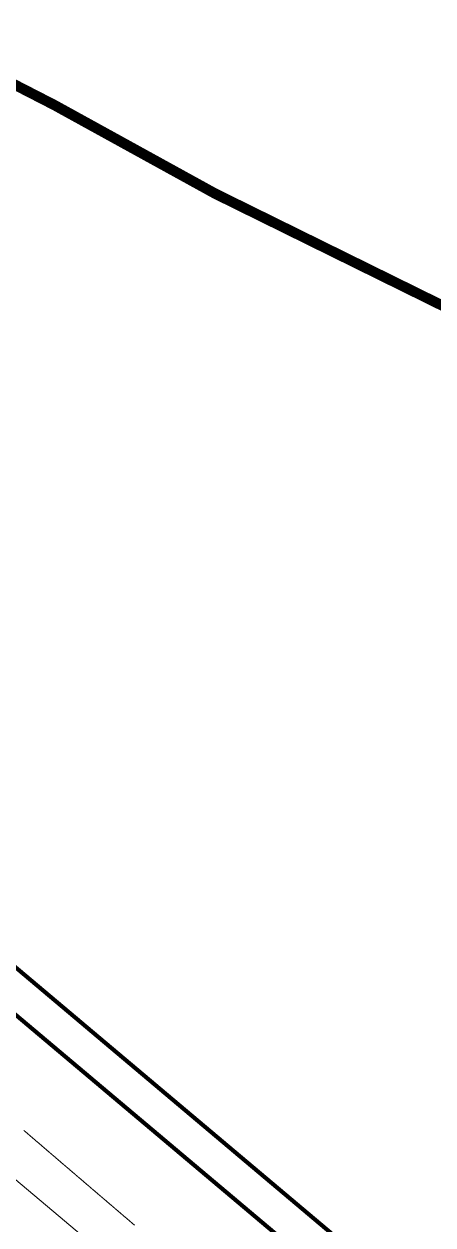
# Model space of a CAD drawing. Extents: x 174934 to 192674, y 648863 to 672607.
# Drawn here: x 181520 to 181718, y 659888 to 660467 of the extents above; entities that cross this region are included whole.
import ezdxf

# ---------------------------------------------------------------- set-up
doc = ezdxf.new("R2010")
doc.units = 0
doc.linetypes.add('KB', pattern=[11, 7, -1.5, 1, -1.5])
doc.linetypes.add('Under', pattern=[19.5, 7, -1.5, 7, -1.5, 1, -1.5])
for name, color, linetype, lineweight in [('lishiput', 1, 'KB', 0), ('pbitul', 14, 'Continuous', 0), ('pmisunder', 202, 'Under', 0)]:
    doc.layers.add(name, color=color, linetype=linetype, lineweight=lineweight)

msp = doc.modelspace()

# ---------------------------------------------------------------- linework, layer by layer
at = {"layer": 'lishiput', "color": 164, "linetype": 'KB', "lineweight": 0, "ltscale": 5, "const_width": 5, "flags": 128}
msp.add_lwpolyline([(179255.68, 660640.72), (179266.56, 660655.12), (179267.36, 660654.52), (179302.75, 660701.38), (179433.11, 660881.25), (179496.77, 660970.88), (179772.92, 661354), (179884.52, 661510.44), (179928.36, 661574.31), (179958.36, 661572.75), (179979.63, 661572.5), (180008.03, 661570.44), (180063.09, 661560.31), (180095.72, 661550.88), (180124.43, 661540.37), (180136.39, 661554.63), (180142.42, 661568.88), (180141.97, 661561.9), (180144.08, 661528.25), (180148.2, 661525.88), (180157.86, 661525.19), (180156.06, 661513.6), (180168.09, 661494.13), (180173.61, 661477.13), (180161.53, 661447.25), (180156.58, 661418.88), (180155.95, 661407.5), (180159.58, 661388.06), (180172.93, 661365.41), (180192.38, 661360.88), (180215.33, 661366.06), (180255.31, 661379.44), (180268.66, 661380.38), (180285.64, 661371.88), (180297.84, 661358.88), (180302.14, 661340.06), (180295.8, 661324), (180278.89, 661298.88), (180273.67, 661282.56), (180266.53, 661250.44), (180261.42, 661222.31), (180255.67, 661197.94), (180258.72, 661180.13), (180270.48, 661165.75), (180280.84, 661161.31), (180294.03, 661154.25), (180299.3, 661137.56), (180264.8, 661073.94), (180261.17, 661054.19), (180262.03, 661036.38), (180267.17, 661018.06), (180274.28, 661014.31), (180309.44, 661011.13), (180356.63, 661008.25), (180345.19, 660981.06), (180393.38, 660977.02), (180479.23, 660925.95), (180711.14, 660856.15), (180828.06, 660833.69), (180955.1, 660795.49), (181070.25, 660737.85), (181146.69, 660688.42), (181319.83, 660567.1), (181404.02, 660502.31), (181495.25, 660448.75), (181534.99, 660428.35), (181612.56, 660385.66), (181772.2, 660307.03), (181949.99, 660211.64), (182022.81, 660462.81), (181977.69, 660478.19), (182004.27, 660563.18), (182022.16, 660552.38), (182039.72, 660544.63), (182051.58, 660606.88), (182084.7, 660690.38), (182100.58, 660736.44), (182132.25, 660834.81), (182178.48, 660991.71), (182188.19, 660988.88), (182238.97, 660970.56), (182280.06, 660956), (182320.72, 660941.5), (182355.83, 660929.13), (182391.66, 660916.69), (182410.63, 660909.44), (182417.23, 660909.19), (182421.42, 660909.94), (182425.14, 660912), (182428.66, 660916.44), (182445.28, 660965.38), (182448.84, 660976.56), (182450.86, 660982.38), (182475.67, 661059.19), (182484.66, 661085.69), (182499.05, 661131.5), (182507.61, 661155.75), (182516.36, 661183), (182529.25, 661224.56), (182531.77, 661230.94), (182551.52, 661293.75), (182555.75, 661304.44), (182557.27, 661310.25), (182563.49, 661329.74), (182528.25, 661335.69), (182509.42, 661338.98), (182509.6, 661340.45), (182549.94, 661515.57), (182565.86, 661599.5), (182574.32, 661679.56), (182576.4, 661743.16), (182572.17, 661963.56), (182571, 661983.63), (182568.66, 662003.7), (182564.67, 662023.63), (182559.17, 662043.75), (182552.47, 662063), (182536.08, 662100.81), (182500.22, 662172.61), (182476.25, 662212.88), (182438.26, 662269.06), (182409.89, 662307.56), (182384.84, 662337.38), (182350.53, 662375.13), (182301.02, 662424.02), (182278.41, 662444.63), (182236.31, 662478.99), (182256.39, 662515.3), (182283.97, 662569.63), (182297.16, 662593), (182318.37, 662658.79), (182353.96, 662791.93), (182370.55, 662885.62)], dxfattribs=at)
at = {"layer": 'pbitul', "flags": 128}
for points in [[(181043.5, 660308.5), (181159.04, 660213.99), (181212.25, 660167.75), (181262.16, 660125.38), (181354.31, 660046.5), (181418.13, 659992.25), (181519.44, 659907.34), (181615.47, 659826.56)], [(181573.61, 659888.16), (181573.53, 659888.22), (181573.45, 659888.29), (181573.38, 659888.35), (181573.3, 659888.42), (181573.23, 659888.48), (181573.15, 659888.55), (181573.07, 659888.61), (181573, 659888.68), (181572.92, 659888.74), (181572.85, 659888.8), (181572.77, 659888.87), (181572.69, 659888.93), (181572.62, 659889), (181572.54, 659889.06), (181572.47, 659889.13), (181572.39, 659889.19), (181572.31, 659889.26), (181572.24, 659889.32), (181572.16, 659889.39), (181572.08, 659889.45), (181572.01, 659889.52), (181571.93, 659889.58), (181571.86, 659889.65), (181571.78, 659889.71), (181571.7, 659889.78), (181571.63, 659889.84), (181571.55, 659889.91), (181571.48, 659889.97), (181571.4, 659890.04), (181571.32, 659890.1), (181571.25, 659890.17), (181571.17, 659890.23), (181571.1, 659890.3), (181571.02, 659890.36), (181570.94, 659890.43), (181570.87, 659890.49), (181570.79, 659890.56), (181570.72, 659890.62), (181570.64, 659890.69), (181570.56, 659890.75), (181570.49, 659890.82), (181570.41, 659890.88), (181570.33, 659890.95), (181570.26, 659891.01), (181570.18, 659891.08), (181570.11, 659891.14), (181570.03, 659891.21), (181569.95, 659891.27), (181569.88, 659891.34), (181569.8, 659891.4), (181569.73, 659891.47), (181569.65, 659891.53), (181569.57, 659891.6), (181569.5, 659891.66), (181569.42, 659891.72), (181569.35, 659891.79), (181569.27, 659891.85), (181569.19, 659891.92), (181569.12, 659891.98), (181569.04, 659892.05), (181568.97, 659892.11), (181568.89, 659892.18), (181568.81, 659892.24), (181568.74, 659892.31), (181568.66, 659892.37), (181568.58, 659892.44), (181568.51, 659892.5), (181568.43, 659892.57), (181568.36, 659892.63), (181568.28, 659892.7), (181568.2, 659892.76), (181568.13, 659892.83), (181568.05, 659892.89), (181567.98, 659892.96), (181567.9, 659893.02), (181567.82, 659893.09), (181567.75, 659893.15), (181567.67, 659893.22), (181567.6, 659893.28), (181567.52, 659893.35), (181567.44, 659893.41), (181567.37, 659893.48), (181567.29, 659893.54), (181567.22, 659893.61), (181567.14, 659893.67), (181567.06, 659893.74), (181566.99, 659893.8), (181566.91, 659893.87), (181566.84, 659893.93), (181566.76, 659894), (181566.68, 659894.06), (181566.61, 659894.13), (181566.53, 659894.19), (181566.45, 659894.26), (181566.38, 659894.32), (181566.3, 659894.39), (181566.23, 659894.45), (181566.15, 659894.52), (181566.07, 659894.58), (181566, 659894.65), (181565.92, 659894.71), (181565.85, 659894.78), (181565.77, 659894.84), (181565.69, 659894.91), (181565.62, 659894.97), (181565.54, 659895.04), (181565.47, 659895.1), (181565.39, 659895.17), (181565.31, 659895.23), (181565.24, 659895.3), (181565.16, 659895.36), (181565.09, 659895.42), (181565.01, 659895.49), (181564.93, 659895.55), (181564.86, 659895.62), (181564.78, 659895.68), (181564.71, 659895.75), (181564.63, 659895.81), (181564.55, 659895.88), (181564.48, 659895.94), (181564.4, 659896.01), (181564.33, 659896.07), (181564.25, 659896.14), (181564.17, 659896.2), (181564.1, 659896.27), (181564.02, 659896.33), (181563.94, 659896.4), (181563.87, 659896.46), (181563.79, 659896.53), (181563.72, 659896.59), (181563.64, 659896.66), (181563.56, 659896.72), (181563.49, 659896.79), (181563.41, 659896.85), (181563.34, 659896.92), (181563.26, 659896.98), (181563.18, 659897.05), (181563.11, 659897.11), (181563.03, 659897.18), (181562.96, 659897.24), (181562.88, 659897.31), (181562.8, 659897.37), (181562.73, 659897.44), (181562.65, 659897.5), (181562.58, 659897.57), (181562.5, 659897.63), (181562.42, 659897.7), (181562.35, 659897.76), (181562.27, 659897.83), (181562.2, 659897.89), (181562.12, 659897.96), (181562.04, 659898.02), (181561.97, 659898.09), (181561.89, 659898.15), (181561.82, 659898.22), (181561.74, 659898.28), (181561.66, 659898.35), (181561.59, 659898.41), (181561.51, 659898.48), (181561.44, 659898.54), (181561.36, 659898.61), (181561.28, 659898.67), (181561.21, 659898.74), (181561.13, 659898.8), (181561.05, 659898.87), (181560.98, 659898.93), (181560.9, 659899), (181560.83, 659899.06), (181560.75, 659899.13), (181560.67, 659899.19), (181560.6, 659899.26), (181560.52, 659899.32), (181560.45, 659899.39), (181560.37, 659899.45), (181560.29, 659899.52), (181560.22, 659899.58), (181560.14, 659899.65), (181560.07, 659899.71), (181559.99, 659899.78), (181559.91, 659899.84), (181559.84, 659899.91), (181559.76, 659899.97), (181559.69, 659900.04), (181559.61, 659900.1), (181559.53, 659900.16), (181559.46, 659900.23), (181559.38, 659900.29), (181559.31, 659900.36), (181559.23, 659900.42), (181559.15, 659900.49), (181559.08, 659900.55), (181559, 659900.62), (181558.93, 659900.68), (181558.85, 659900.75), (181558.77, 659900.81), (181558.7, 659900.88), (181558.62, 659900.94), (181558.55, 659901.01), (181558.47, 659901.07), (181558.39, 659901.14), (181558.32, 659901.2), (181558.24, 659901.27), (181558.17, 659901.33), (181558.09, 659901.4), (181558.01, 659901.46), (181557.94, 659901.53), (181557.86, 659901.59), (181557.79, 659901.66), (181557.71, 659901.72), (181557.63, 659901.79), (181557.56, 659901.85), (181557.48, 659901.92), (181557.4, 659901.98), (181557.33, 659902.05), (181557.25, 659902.11), (181557.18, 659902.18), (181557.1, 659902.24), (181557.02, 659902.31), (181556.95, 659902.37), (181556.87, 659902.44), (181556.8, 659902.5), (181556.72, 659902.57), (181556.64, 659902.63), (181556.57, 659902.7), (181556.49, 659902.76), (181556.42, 659902.83), (181556.34, 659902.89), (181556.26, 659902.96), (181556.19, 659903.02), (181556.11, 659903.09), (181556.04, 659903.15), (181555.96, 659903.22), (181555.88, 659903.28), (181555.81, 659903.35), (181555.73, 659903.41), (181555.66, 659903.48), (181555.58, 659903.54), (181555.5, 659903.61), (181555.43, 659903.67), (181555.35, 659903.74), (181555.28, 659903.8), (181555.2, 659903.87), (181555.12, 659903.93), (181555.05, 659904), (181554.97, 659904.06), (181554.9, 659904.13), (181554.82, 659904.19), (181554.74, 659904.26), (181554.67, 659904.32), (181554.59, 659904.39), (181554.52, 659904.45), (181554.44, 659904.52), (181554.36, 659904.58), (181554.29, 659904.65), (181554.21, 659904.71), (181554.14, 659904.78), (181554.06, 659904.84), (181553.98, 659904.91), (181553.91, 659904.97), (181553.83, 659905.04), (181553.76, 659905.1), (181553.68, 659905.17), (181553.6, 659905.23), (181553.53, 659905.3), (181553.45, 659905.36), (181553.38, 659905.43), (181553.3, 659905.49), (181553.22, 659905.56), (181553.15, 659905.62), (181553.07, 659905.69), (181553, 659905.75), (181552.92, 659905.82), (181552.84, 659905.88), (181552.77, 659905.95), (181552.69, 659906.01), (181552.62, 659906.08), (181552.54, 659906.14), (181552.46, 659906.21), (181552.39, 659906.27), (181552.31, 659906.34), (181552.24, 659906.4), (181552.16, 659906.47), (181552.08, 659906.53), (181552.01, 659906.6), (181551.93, 659906.66), (181551.86, 659906.73), (181551.78, 659906.79), (181551.7, 659906.86), (181551.63, 659906.92), (181551.55, 659906.99), (181551.48, 659907.05), (181551.4, 659907.12), (181551.32, 659907.18), (181551.25, 659907.25), (181551.17, 659907.31), (181551.1, 659907.38), (181551.02, 659907.44), (181550.94, 659907.51), (181550.87, 659907.57), (181550.79, 659907.64), (181550.72, 659907.7), (181550.64, 659907.77), (181550.56, 659907.83), (181550.49, 659907.9), (181550.41, 659907.96), (181550.34, 659908.03), (181550.26, 659908.09), (181550.18, 659908.16), (181550.11, 659908.22), (181550.03, 659908.29), (181549.96, 659908.35), (181549.88, 659908.42), (181549.8, 659908.48), (181549.73, 659908.55), (181549.65, 659908.61), (181549.58, 659908.68), (181549.5, 659908.74), (181549.42, 659908.81), (181549.35, 659908.87), (181549.27, 659908.94), (181549.2, 659909), (181549.12, 659909.07), (181549.04, 659909.13), (181548.97, 659909.2), (181548.89, 659909.26), (181548.82, 659909.33), (181548.74, 659909.39), (181548.66, 659909.46), (181548.59, 659909.52), (181548.51, 659909.59), (181548.44, 659909.65), (181548.36, 659909.72), (181548.28, 659909.78), (181548.21, 659909.85), (181548.13, 659909.91), (181548.06, 659909.98), (181547.98, 659910.04), (181547.9, 659910.11), (181547.83, 659910.17), (181547.75, 659910.24), (181547.68, 659910.3), (181547.6, 659910.37), (181547.52, 659910.43), (181547.45, 659910.5), (181547.37, 659910.56), (181547.3, 659910.63), (181547.22, 659910.69), (181547.14, 659910.76), (181547.07, 659910.82), (181546.99, 659910.89), (181546.92, 659910.95), (181546.84, 659911.02), (181546.76, 659911.08), (181546.69, 659911.15), (181546.61, 659911.21), (181546.54, 659911.28), (181546.46, 659911.34), (181546.38, 659911.41), (181546.31, 659911.47), (181546.23, 659911.54), (181546.16, 659911.6), (181546.08, 659911.67), (181546, 659911.73), (181545.93, 659911.8), (181545.85, 659911.86), (181545.78, 659911.93), (181545.7, 659911.99), (181545.62, 659912.06), (181545.55, 659912.12), (181545.47, 659912.19), (181545.4, 659912.25), (181545.32, 659912.32), (181545.24, 659912.38), (181545.17, 659912.45), (181545.09, 659912.51), (181545.02, 659912.58), (181544.94, 659912.64), (181544.86, 659912.71), (181544.79, 659912.77), (181544.71, 659912.84), (181544.64, 659912.9), (181544.56, 659912.97), (181544.48, 659913.03), (181544.41, 659913.1), (181544.33, 659913.16), (181544.26, 659913.23), (181544.18, 659913.29), (181544.1, 659913.36), (181544.03, 659913.42), (181543.95, 659913.49), (181543.88, 659913.55), (181543.8, 659913.62), (181543.72, 659913.68), (181543.65, 659913.75), (181543.57, 659913.81), (181543.5, 659913.88), (181543.42, 659913.94), (181543.34, 659914.01), (181543.27, 659914.07), (181543.19, 659914.14), (181543.12, 659914.2), (181543.04, 659914.27), (181542.96, 659914.33), (181542.89, 659914.4), (181542.81, 659914.46), (181542.74, 659914.53), (181542.66, 659914.59), (181542.58, 659914.66), (181542.51, 659914.72), (181542.43, 659914.79), (181542.36, 659914.85), (181542.28, 659914.92), (181542.2, 659914.98), (181542.13, 659915.05), (181542.05, 659915.11), (181541.98, 659915.18), (181541.9, 659915.24), (181541.82, 659915.31), (181541.75, 659915.37), (181541.67, 659915.44), (181541.6, 659915.5), (181541.52, 659915.57), (181541.44, 659915.63), (181541.37, 659915.7), (181541.29, 659915.76), (181541.22, 659915.83), (181541.14, 659915.89), (181541.07, 659915.96), (181540.99, 659916.02), (181540.91, 659916.09), (181540.84, 659916.15), (181540.76, 659916.22), (181540.69, 659916.28), (181540.61, 659916.35), (181540.53, 659916.41), (181540.46, 659916.48), (181540.38, 659916.54), (181540.31, 659916.61), (181540.23, 659916.67), (181540.15, 659916.74), (181540.08, 659916.8), (181540, 659916.87), (181539.93, 659916.93), (181539.85, 659917), (181539.77, 659917.06), (181539.7, 659917.13), (181539.62, 659917.19), (181539.55, 659917.26), (181539.47, 659917.32), (181539.39, 659917.39), (181539.32, 659917.45), (181539.24, 659917.52), (181539.17, 659917.58), (181539.09, 659917.65), (181539.01, 659917.71), (181538.94, 659917.78), (181538.86, 659917.84), (181538.79, 659917.91), (181538.71, 659917.97), (181538.63, 659918.04), (181538.56, 659918.1), (181538.48, 659918.17), (181538.41, 659918.23), (181538.33, 659918.3), (181538.25, 659918.36), (181538.18, 659918.43), (181538.1, 659918.49), (181538.03, 659918.56), (181537.95, 659918.62), (181537.87, 659918.69), (181537.8, 659918.75), (181537.72, 659918.82), (181537.65, 659918.88), (181537.57, 659918.95), (181537.49, 659919.01), (181537.42, 659919.08), (181537.34, 659919.14), (181537.27, 659919.21), (181537.19, 659919.27), (181537.12, 659919.34), (181537.04, 659919.4), (181536.96, 659919.47), (181536.89, 659919.53), (181536.81, 659919.6), (181536.74, 659919.66), (181536.66, 659919.73), (181536.58, 659919.79), (181536.51, 659919.86), (181536.43, 659919.92), (181536.36, 659919.99), (181536.28, 659920.05), (181536.2, 659920.12), (181536.13, 659920.18), (181536.05, 659920.25), (181535.98, 659920.31), (181535.9, 659920.38), (181535.82, 659920.44), (181535.75, 659920.51), (181535.67, 659920.57), (181535.6, 659920.64), (181535.52, 659920.71), (181535.44, 659920.77), (181535.37, 659920.84), (181535.29, 659920.9), (181535.22, 659920.97), (181535.14, 659921.03), (181535.06, 659921.1), (181534.99, 659921.16), (181534.91, 659921.23), (181534.84, 659921.29), (181534.76, 659921.36), (181534.68, 659921.42), (181534.61, 659921.49), (181534.53, 659921.55), (181534.46, 659921.62), (181534.38, 659921.68), (181534.31, 659921.75), (181534.23, 659921.81), (181534.15, 659921.88), (181534.08, 659921.94), (181534, 659922.01), (181533.93, 659922.07), (181533.85, 659922.14), (181533.77, 659922.2), (181533.7, 659922.27), (181533.62, 659922.33), (181533.55, 659922.4), (181533.47, 659922.46), (181533.39, 659922.53), (181533.32, 659922.59), (181533.24, 659922.66), (181533.17, 659922.72), (181533.09, 659922.79), (181533.01, 659922.85), (181532.94, 659922.92), (181532.86, 659922.98), (181532.79, 659923.05), (181532.71, 659923.11), (181532.63, 659923.18), (181532.56, 659923.24), (181532.48, 659923.31), (181532.41, 659923.37), (181532.33, 659923.44), (181532.25, 659923.5), (181532.18, 659923.57), (181532.1, 659923.63), (181532.03, 659923.7), (181531.95, 659923.76), (181531.88, 659923.83), (181531.8, 659923.89), (181531.72, 659923.96), (181531.65, 659924.02), (181531.57, 659924.09), (181531.5, 659924.15), (181531.42, 659924.22), (181531.34, 659924.28), (181531.27, 659924.35), (181531.19, 659924.41), (181531.12, 659924.48), (181531.04, 659924.54), (181530.96, 659924.61), (181530.89, 659924.67), (181530.81, 659924.74), (181530.74, 659924.8), (181530.66, 659924.87), (181530.58, 659924.93), (181530.51, 659925), (181530.43, 659925.06), (181530.36, 659925.13), (181530.28, 659925.19), (181530.2, 659925.26), (181530.13, 659925.32), (181530.05, 659925.39), (181529.98, 659925.46), (181529.9, 659925.52), (181529.83, 659925.59), (181529.75, 659925.65), (181529.67, 659925.72), (181529.6, 659925.78), (181529.52, 659925.85), (181529.45, 659925.91), (181529.37, 659925.98), (181529.29, 659926.04), (181529.22, 659926.11), (181529.14, 659926.17), (181529.07, 659926.24), (181528.99, 659926.3), (181528.91, 659926.37), (181528.84, 659926.43), (181528.76, 659926.5), (181528.69, 659926.56), (181528.61, 659926.63), (181528.53, 659926.69), (181528.46, 659926.76), (181528.38, 659926.82), (181528.31, 659926.89), (181528.23, 659926.95), (181528.15, 659927.02), (181528.08, 659927.08), (181528, 659927.15), (181527.93, 659927.21), (181527.85, 659927.28), (181527.78, 659927.34), (181527.7, 659927.41), (181527.62, 659927.47), (181527.55, 659927.54), (181527.47, 659927.6), (181527.4, 659927.67), (181527.32, 659927.73), (181527.24, 659927.8), (181527.17, 659927.86), (181527.09, 659927.93), (181527.02, 659927.99), (181526.94, 659928.06), (181526.86, 659928.12), (181526.79, 659928.19), (181526.71, 659928.25), (181526.64, 659928.32), (181526.56, 659928.38), (181526.48, 659928.45), (181526.41, 659928.51), (181526.33, 659928.58), (181526.26, 659928.64), (181526.18, 659928.71), (181526.11, 659928.77), (181526.03, 659928.84), (181525.95, 659928.9), (181525.88, 659928.97), (181525.8, 659929.03), (181525.73, 659929.1), (181525.65, 659929.17), (181525.57, 659929.23), (181525.5, 659929.3), (181525.42, 659929.36), (181525.35, 659929.43), (181525.27, 659929.49), (181525.19, 659929.56), (181525.12, 659929.62), (181525.04, 659929.69), (181524.97, 659929.75), (181524.89, 659929.82), (181524.81, 659929.88), (181524.74, 659929.95), (181524.66, 659930.01), (181524.59, 659930.08), (181524.51, 659930.14), (181524.44, 659930.21), (181524.36, 659930.27), (181524.28, 659930.34), (181524.21, 659930.4), (181524.13, 659930.47), (181524.06, 659930.53), (181523.98, 659930.6), (181523.9, 659930.66), (181523.83, 659930.73), (181523.75, 659930.79), (181523.68, 659930.86), (181523.6, 659930.92), (181523.52, 659930.99), (181523.45, 659931.05), (181523.37, 659931.12), (181523.3, 659931.18), (181523.22, 659931.25), (181523.14, 659931.31), (181523.07, 659931.38), (181522.99, 659931.44), (181522.92, 659931.51), (181522.84, 659931.57), (181522.77, 659931.64), (181522.69, 659931.7), (181522.61, 659931.77), (181522.54, 659931.83), (181522.46, 659931.9), (181522.39, 659931.96), (181522.31, 659932.03), (181522.23, 659932.09), (181522.16, 659932.16), (181522.08, 659932.23), (181522.01, 659932.29), (181521.93, 659932.36), (181521.85, 659932.42), (181521.78, 659932.49), (181521.7, 659932.55), (181521.63, 659932.62), (181521.55, 659932.68), (181521.48, 659932.75), (181521.4, 659932.81), (181521.32, 659932.88), (181521.25, 659932.94), (181521.17, 659933.01), (181521.1, 659933.07), (181521.02, 659933.14), (181520.94, 659933.2), (181520.87, 659933.27), (181520.79, 659933.33), (181520.72, 659933.4), (181520.64, 659933.46), (181520.56, 659933.53), (181520.49, 659933.59), (181520.41, 659933.66), (181520.34, 659933.72), (181520.26, 659933.79)]]:
    msp.add_lwpolyline(points, dxfattribs=at)
at = {"layer": 'pmisunder', "const_width": 2, "flags": 128}
msp.add_lwpolyline([(180650.34, 660688.58), (180667.41, 660674.96), (180694.43, 660653.89), (180706.15, 660644.89), (180731, 660653.48), (180797.68, 660626.44), (180858.85, 660533.83), (180953.64, 660468.29), (181192.54, 660264.2), (181437.81, 660055.61), (181656.7, 659871.38), (181899.51, 659665.93), (181957.69, 659613.57), (182136.03, 659461.96), (182439.68, 659203.69), (182459.59, 659186.74), (182525.78, 659133.46), (182586.1, 659079.14), (182645.62, 659023.94), (182684.38, 658987.43), (182723.14, 658950.92), (182766.95, 658927.81), (182773.68, 658924.78), (182734.59, 658958.06), (182654.53, 659033.41, 0.007337), (182534.18, 659143.39), (182467.88, 659196.75), (182353, 659294.56), (181966.25, 659623.35), (181908.06, 659675.73), (181887.99, 659692.71), (181890.83, 659696.21), (181779.41, 659790.47), (181668, 659884.74), (181558.55, 659976.86), (181449.11, 660068.97), (181326.38, 660173.34), (181203.66, 660277.71), (181083.99, 660379.94), (180964.33, 660482.17), (180917.96, 660514.24), (180871.58, 660546.3), (180809.29, 660640.62), (180717.44, 660677.86), (180699.99, 660671.83), (180678.17, 660688.76), (180661.1, 660702.38), (180650.34, 660688.58)], format="xyb", close=True, dxfattribs=at)

doc.saveas('drawing.dxf')
